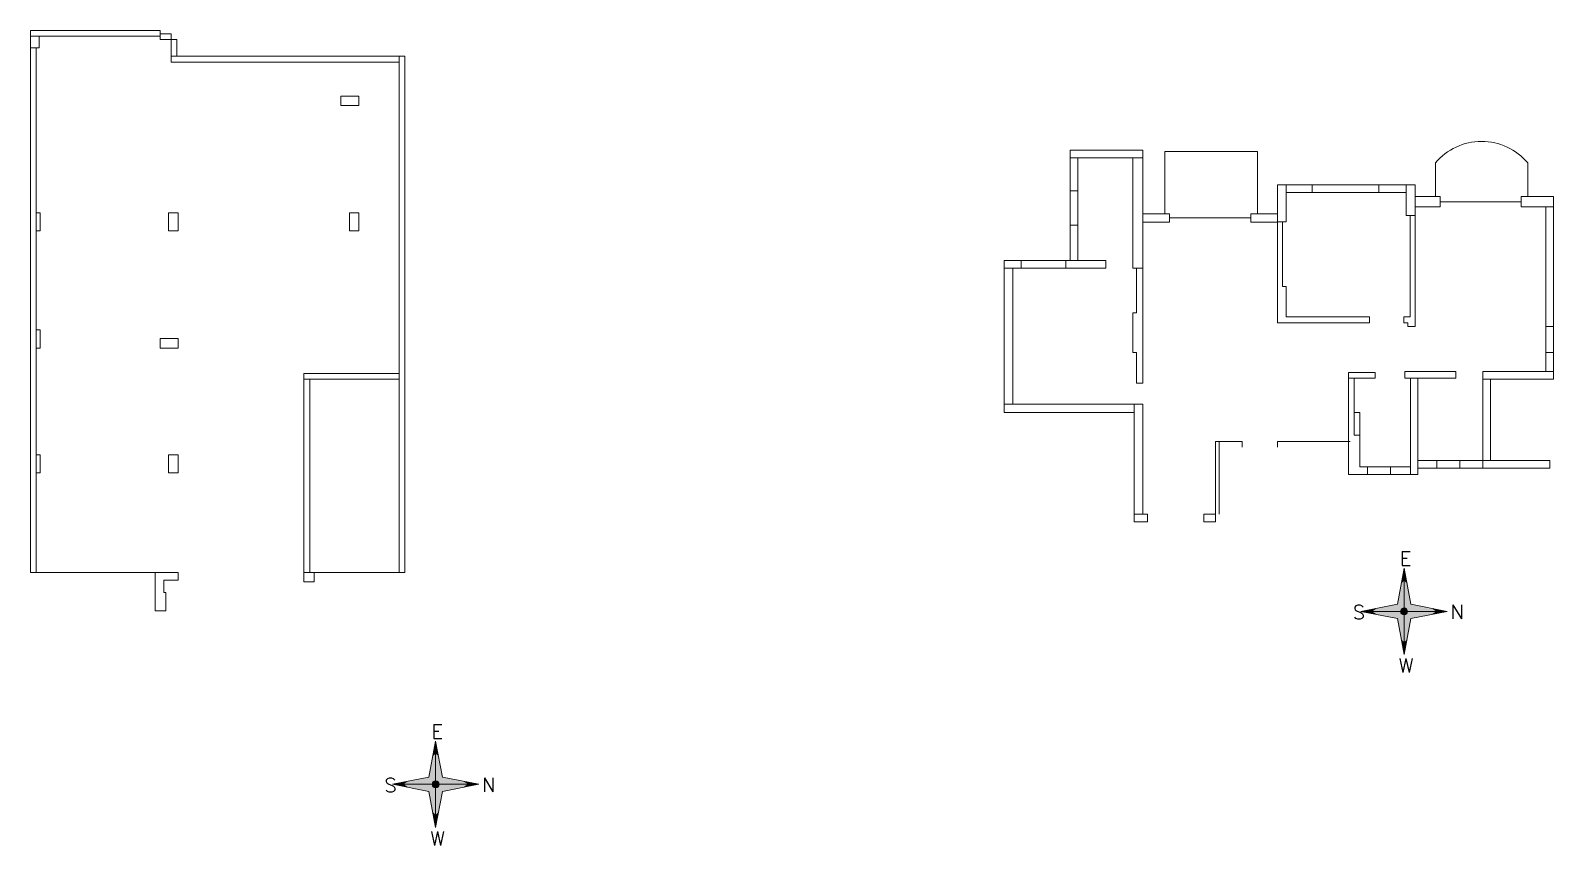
# Model space of a CAD drawing. Header units: inches. Extents: x 111501 to 134888, y 46021 to 52102.
# Drawn here: x 125949 to 127541, y 46088 to 46940 of the extents above; entities that cross this region are included whole.
import ezdxf

# ---------------------------------------------------------------- set-up
doc = ezdxf.new("R2010")
doc.units = ezdxf.units.IN
doc.header["$MEASUREMENT"] = 0
for name, color, linetype, lineweight in [('col', 6, 'Continuous', 30), ('SHEET', 7, 'Continuous', 30), ('wall', 7, 'Continuous', 9)]:
    doc.layers.add(name, color=color, linetype=linetype, lineweight=lineweight)
doc.styles.get("Standard").update_dxf_attribs({"font": 'txt.shx', "height": 6})

msp = doc.modelspace()

# ---------------------------------------------------------------- hatches: boundary and pattern name
at = {"layer": 'SHEET', "lineweight": 5}
h = msp.add_hatch(color=0, dxfattribs=at)
h.set_gradient(color1=(0, 0, 41), one_color=1, tint=1, name='CYLINDER')
h.paths.add_polyline_path([(127384.75, 46377.43), (127382, 46362.6), (127384.75, 46365.36)])
h.paths.add_polyline_path([(127384.75, 46377.43), (127384.75, 46365.36), (127387.5, 46362.6)])
h = msp.add_hatch(color=0, dxfattribs=at)
h.set_gradient(color1=(186, 79, 131), one_color=1, tint=1, name='INVHEMISPHERICAL')
h.paths.add_polyline_path([(127350.22, 46332.3), (127354.86, 46329.31), (127377.78, 46324.8), (127382, 46302), (127384.75, 46299.24), (127384.75, 46332.3)])
h.paths.add_polyline_path([(127419.28, 46332.3), (127414.65, 46335.3), (127391.72, 46339.81), (127387.5, 46362.6), (127384.75, 46365.36), (127384.75, 46332.3)])
h = msp.add_hatch(color=0, dxfattribs=at)
h.set_gradient(color1=(186, 79, 131), one_color=1, tint=1, name='CURVED')
h.paths.add_polyline_path([(127384.75, 46365.36), (127382, 46362.6), (127377.78, 46339.81), (127354.86, 46335.3), (127350.22, 46332.3), (127384.75, 46332.3)])
h.paths.add_polyline_path([(127384.75, 46299.24), (127387.5, 46302), (127391.72, 46324.8), (127414.65, 46329.31), (127419.28, 46332.3), (127384.75, 46332.3)])
h = msp.add_hatch(color=0, dxfattribs=at)
h.set_gradient(color1=(0, 0, 41), one_color=1, tint=1, name='CURVED')
h.paths.add_polyline_path([(127339.62, 46332.3), (127350.22, 46332.3), (127354.86, 46335.3)])
h.paths.add_polyline_path([(127339.62, 46332.3), (127354.86, 46329.31), (127350.22, 46332.3)])
h = msp.add_hatch(color=0, dxfattribs=at)
h.set_gradient(color1=(186, 79, 131), one_color=1, tint=1, name='SPHERICAL')
edge = h.paths.add_edge_path()
edge.add_arc((127384.75, 46332.3), 3.63, 0, 360)
h = msp.add_hatch(color=0, dxfattribs=at)
h.set_gradient(color1=(0, 0, 41), one_color=1, tint=1, name='INVCURVED')
h.paths.add_polyline_path([(127429.88, 46332.3), (127419.28, 46332.3), (127414.65, 46329.31)])
h.paths.add_polyline_path([(127429.88, 46332.3), (127414.65, 46335.3), (127419.28, 46332.3)])
h = msp.add_hatch(color=0, dxfattribs=at)
h.set_gradient(color1=(0, 0, 41), one_color=1, tint=1)
h.paths.add_polyline_path([(127384.75, 46299.24), (127382, 46302), (127384.75, 46287.17)])
h.paths.add_polyline_path([(127384.75, 46287.17), (127387.5, 46302), (127384.75, 46299.24)])
h = msp.add_hatch(color=0, dxfattribs=at)
h.set_gradient(color1=(186, 79, 131), one_color=1, tint=1, name='INVHEMISPHERICAL')
h.paths.add_polyline_path([(126337.67, 46151.52), (126342.31, 46148.53), (126365.23, 46144.02), (126369.46, 46121.22), (126372.2, 46118.46), (126372.2, 46151.52)])
h.paths.add_polyline_path([(126406.73, 46151.52), (126402.1, 46154.52), (126379.18, 46159.03), (126374.95, 46181.82), (126372.2, 46184.58), (126372.2, 46151.52)])
h = msp.add_hatch(color=0, dxfattribs=at)
h.set_gradient(color1=(186, 79, 131), one_color=1, tint=1, name='CURVED')
h.paths.add_polyline_path([(126372.2, 46184.58), (126369.46, 46181.82), (126365.23, 46159.03), (126342.31, 46154.52), (126337.67, 46151.52), (126372.2, 46151.52)])
h.paths.add_polyline_path([(126372.2, 46118.46), (126374.95, 46121.22), (126379.18, 46144.02), (126402.1, 46148.53), (126406.73, 46151.52), (126372.2, 46151.52)])
h = msp.add_hatch(color=0, dxfattribs=at)
h.set_gradient(color1=(0, 0, 41), one_color=1, tint=1, name='CYLINDER')
h.paths.add_polyline_path([(126372.2, 46196.65), (126369.46, 46181.82), (126372.2, 46184.58)])
h.paths.add_polyline_path([(126372.2, 46196.65), (126372.2, 46184.58), (126374.95, 46181.82)])
h = msp.add_hatch(color=0, dxfattribs=at)
h.set_gradient(color1=(0, 0, 41), one_color=1, tint=1, name='CURVED')
h.paths.add_polyline_path([(126327.07, 46151.52), (126337.67, 46151.52), (126342.31, 46154.52)])
h.paths.add_polyline_path([(126327.07, 46151.52), (126342.31, 46148.53), (126337.67, 46151.52)])
h = msp.add_hatch(color=0, dxfattribs=at)
h.set_gradient(color1=(186, 79, 131), one_color=1, tint=1, name='SPHERICAL')
edge = h.paths.add_edge_path()
edge.add_arc((126372.2, 46151.52), 3.63, 0, 360)
h = msp.add_hatch(color=0, dxfattribs=at)
h.set_gradient(color1=(0, 0, 41), one_color=1, tint=1, name='INVCURVED')
h.paths.add_polyline_path([(126417.34, 46151.52), (126406.73, 46151.52), (126402.1, 46148.53)])
h.paths.add_polyline_path([(126417.34, 46151.52), (126402.1, 46154.52), (126406.73, 46151.52)])
h = msp.add_hatch(color=0, dxfattribs=at)
h.set_gradient(color1=(0, 0, 41), one_color=1, tint=1)
h.paths.add_polyline_path([(126372.2, 46118.46), (126369.46, 46121.22), (126372.2, 46106.39)])
h.paths.add_polyline_path([(126372.2, 46106.39), (126374.95, 46121.22), (126372.2, 46118.46)])

# ---------------------------------------------------------------- linework, layer by layer
at = {"layer": 'col', "lineweight": 5}
for points in [[(126273.04, 46871), (126292.04, 46871), (126292.04, 46861), (126273.04, 46861)], [(126093.04, 46730), (126093.04, 46749), (126103.04, 46749), (126103.04, 46730)], [(126282.04, 46730), (126282.04, 46749), (126292.04, 46749), (126292.04, 46730)], [(126084.04, 46617.5), (126103.04, 46617.5), (126103.04, 46607.5), (126084.04, 46607.5)], [(126093.04, 46477), (126093.04, 46496), (126103.04, 46496), (126103.04, 46477)]]:
    msp.add_lwpolyline(points, close=True, dxfattribs=at)
for points in [[(125954.54, 46749), (125958.54, 46749), (125958.54, 46730), (125954.54, 46730)], [(125958.54, 46730), (125958.54, 46749)], [(125954.54, 46626.5), (125958.54, 46626.5), (125958.54, 46607.5), (125954.54, 46607.5)], [(125954.54, 46496), (125958.54, 46496), (125958.54, 46477), (125954.54, 46477)]]:
    msp.add_lwpolyline(points, dxfattribs=at)
at = {"layer": 'SHEET', "color": 0, "lineweight": 5}
for p, q in [((127384.75, 46377.43), (127377.78, 46339.81)), ((127384.75, 46377.43), (127384.75, 46287.17)), ((127384.75, 46377.43), (127391.72, 46339.81)), ((127384.75, 46365.36), (127382, 46362.6)), ((127384.75, 46365.36), (127387.5, 46362.6)), ((127339.62, 46332.3), (127377.78, 46339.81)), ((127339.62, 46332.3), (127429.88, 46332.3)), ((127339.62, 46332.3), (127377.78, 46324.8)), ((127350.22, 46332.3), (127354.86, 46335.3)), ((127350.22, 46332.3), (127354.86, 46329.31)), ((127429.88, 46332.3), (127391.72, 46339.81)), ((127429.88, 46332.3), (127391.72, 46324.8)), ((127419.28, 46332.3), (127414.65, 46335.3)), ((127419.28, 46332.3), (127414.65, 46329.31)), ((127377.78, 46324.8), (127384.75, 46287.17)), ((127391.72, 46324.8), (127384.75, 46287.17)), ((127384.75, 46299.24), (127382, 46302)), ((127384.75, 46299.24), (127387.5, 46302)), ((126372.2, 46196.65), (126365.23, 46159.03)), ((126372.2, 46184.58), (126369.46, 46181.82)), ((126372.2, 46196.65), (126372.2, 46106.39)), ((126372.2, 46196.65), (126379.18, 46159.03)), ((126372.2, 46184.58), (126374.95, 46181.82)), ((126327.07, 46151.52), (126365.23, 46159.03)), ((126327.07, 46151.52), (126417.34, 46151.52)), ((126327.07, 46151.52), (126365.23, 46144.02)), ((126337.67, 46151.52), (126342.31, 46154.52)), ((126337.67, 46151.52), (126342.31, 46148.53)), ((126417.34, 46151.52), (126379.18, 46159.03)), ((126417.34, 46151.52), (126379.18, 46144.02)), ((126406.73, 46151.52), (126402.1, 46154.52)), ((126406.73, 46151.52), (126402.1, 46148.53)), ((126365.23, 46144.02), (126372.2, 46106.39)), ((126379.18, 46144.02), (126372.2, 46106.39)), ((126372.2, 46118.46), (126369.46, 46121.22)), ((126372.2, 46118.46), (126374.95, 46121.22))]:
    msp.add_line(p, q, dxfattribs=at)
for centre in [(127384.75, 46332.3), (126372.2, 46151.52)]:
    msp.add_circle(centre, 3.63, dxfattribs=at)
at = {"layer": 'wall', "lineweight": 5}
for p, q in [((125957.54, 46933.5), (125957.54, 46921.5)), ((125957.54, 46921.5), (125954.54, 46921.5)), ((127134.52, 46748.01), (127134.52, 46813.01)), ((127134.52, 46813.01), (127231.52, 46813.01)), ((127231.52, 46813.01), (127231.52, 46748.01)), ((127417.52, 46801.01), (127417.52, 46766.01)), ((127514.02, 46766.01), (127514.02, 46801.01)), ((127043.52, 46772.01), (127035.52, 46772.01)), ((127261.52, 46778.01), (127288.52, 46778.01)), ((127358.52, 46778.01), (127387.02, 46778.01)), ((127261.52, 46739.51), (127261.52, 46770.01)), ((127261.52, 46770.01), (127288.52, 46770.01)), ((127358.52, 46770.01), (127387.02, 46770.01)), ((127387.02, 46746.01), (127387.02, 46770.01)), ((127422.52, 46760.51), (127507.02, 46760.51)), ((127111.52, 46748.01), (127139.52, 46748.01)), ((127139.52, 46748.01), (127134.52, 46748.01)), ((127139.52, 46739.01), (127139.52, 46748.01)), ((127139.52, 46743.51), (127224.52, 46743.51)), ((127224.52, 46739.01), (127224.52, 46748.01)), ((127231.52, 46748.01), (127224.52, 46748.01)), ((127391.02, 46746.01), (127387.02, 46746.01)), ((127391.02, 46640.01), (127391.02, 46746.01)), ((127396.52, 46630.01), (127396.52, 46755.01)), ((127533.02, 46755.01), (127533.02, 46630.01)), ((127043.52, 46736.01), (127035.52, 46736.01)), ((127043.52, 46699.01), (127043.52, 46736.01)), ((127111.52, 46571.01), (127111.52, 46739.01)), ((127111.52, 46739.01), (127139.52, 46739.01)), ((127224.52, 46739.01), (127252.52, 46739.01)), ((127252.52, 46739.01), (127252.52, 46634.01)), ((127257.52, 46672.01), (127257.52, 46739.51)), ((127257.52, 46739.51), (127261.52, 46739.51)), ((127101.02, 46691.01), (127105.02, 46691.01)), ((127105.02, 46691.01), (127105.02, 46644.51)), ((127261.52, 46672.01), (127257.52, 46672.01)), ((127261.52, 46640.01), (127261.52, 46672.01)), ((127105.02, 46644.51), (127101.02, 46644.51)), ((127101.02, 46644.51), (127101.02, 46603.01)), ((127252.52, 46634.01), (127348.52, 46634.01)), ((127348.52, 46640.01), (127261.52, 46640.01)), ((127348.52, 46634.01), (127348.52, 46640.01)), ((127384.52, 46634.01), (127384.52, 46640.01)), ((127384.52, 46640.01), (127391.02, 46640.01)), ((127384.52, 46634.01), (127388.52, 46634.01)), ((127388.52, 46634.01), (127388.52, 46630.01)), ((127388.52, 46630.01), (127396.52, 46630.01)), ((127101.02, 46603.01), (127105.02, 46603.01)), ((127105.02, 46603.01), (127105.02, 46571.01)), ((127533.02, 46603.01), (127541.02, 46603.01)), ((127385.52, 46583.01), (127385.52, 46576.01)), ((127105.02, 46571.01), (127111.52, 46571.01)), ((127326.52, 46475.51), (127326.52, 46576.01)), ((127332.52, 46540.01), (127332.52, 46576.01)), ((127385.52, 46576.01), (127391.52, 46576.01)), ((127111.52, 46549.01), (127104.52, 46549.01)), ((127338.52, 46540.01), (127332.52, 46540.01)), ((127332.52, 46540.01), (127332.52, 46516.51)), ((127338.52, 46516.51), (127338.52, 46540.01)), ((127187.52, 46434.01), (127187.52, 46510.01)), ((127187.52, 46510.01), (127215.52, 46510.01)), ((127191.52, 46434.01), (127191.52, 46510.01)), ((127215.52, 46510.01), (127215.52, 46504.01)), ((127252.52, 46510.01), (127252.52, 46504.01)), ((127252.52, 46510.01), (127328.52, 46510.01)), ((127338.52, 46516.51), (127332.52, 46516.51)), ((127338.52, 46516.51), (127338.52, 46483.51)), ((127346.52, 46475.51), (127326.52, 46475.51)), ((127346.52, 46483.51), (127338.52, 46483.51)), ((127346.52, 46483.51), (127346.52, 46475.51)), ((127175.52, 46434.01), (127187.52, 46434.01)), ((127175.52, 46434.01), (127175.52, 46426.01)), ((126103.04, 46373), (125954.54, 46373)), ((126079.04, 46373), (126079.04, 46333)), ((126103.04, 46365), (126088.04, 46365)), ((126088.04, 46352), (126088.04, 46365)), ((126103.04, 46365), (126103.04, 46373)), ((126234.54, 46373), (126334.04, 46373)), ((126234.54, 46373), (126334.04, 46373)), ((126234.54, 46373), (126234.54, 46363)), ((126234.54, 46363), (126245.04, 46363)), ((126245.04, 46363), (126245.04, 46373)), ((126090.04, 46352), (126088.04, 46352)), ((126090.04, 46352), (126090.04, 46333)), ((126090.04, 46333), (126079.04, 46333))]:
    msp.add_line(p, q, dxfattribs=at)
for points in [[(125948.54, 46933.5), (126084.04, 46933.5), (126084.04, 46939.5), (125948.54, 46939.5)], [(125948.54, 46921.5), (125957.54, 46921.5), (125957.54, 46933.5), (125948.54, 46933.5)], [(126084.04, 46936), (126095.54, 46936), (126095.54, 46930), (126084.04, 46930)], [(125948.54, 46373), (125954.54, 46373), (125954.54, 46921.5), (125948.54, 46921.5)], [(126095.54, 46912.5), (126101.54, 46912.5), (126101.54, 46930), (126095.54, 46930)], [(126095.54, 46906.5), (126334.04, 46906.5), (126334.04, 46912.5), (126095.54, 46912.5)], [(126334.04, 46912.5), (126340.04, 46912.5), (126340.04, 46373), (126334.04, 46373)], [(127035.52, 46806.51), (127111.52, 46806.51), (127111.52, 46814.51), (127035.52, 46814.51)], [(127035.52, 46772.01), (127043.52, 46772.01), (127043.52, 46806.51), (127035.52, 46806.51)], [(127101.02, 46806.51), (127111.52, 46806.51), (127111.52, 46691.01), (127101.02, 46691.01)], [(127035.52, 46736.01), (127043.52, 46736.01), (127043.52, 46772.01), (127035.52, 46772.01)], [(127261.52, 46778.01), (127252.52, 46778.01), (127252.52, 46739.51), (127261.52, 46739.51)], [(127288.52, 46778.01), (127261.52, 46778.01), (127261.52, 46770.01), (127288.52, 46770.01)], [(127288.52, 46778.01), (127358.52, 46778.01), (127358.52, 46770.01), (127288.52, 46770.01)], [(127358.52, 46778.01), (127387.02, 46778.01), (127387.02, 46770.01), (127358.52, 46770.01)], [(127387.02, 46778.01), (127396.52, 46778.01), (127396.52, 46746.01), (127387.02, 46746.01)], [(127396.52, 46755.01), (127422.52, 46755.01), (127422.52, 46766.01), (127396.52, 46766.01)], [(127507.02, 46766.01), (127541.02, 46766.01), (127541.02, 46755.01), (127507.02, 46755.01)], [(127224.52, 46748.01), (127252.52, 46748.01), (127252.52, 46739.01), (127224.52, 46739.01)], [(127541.02, 46630.01), (127533.02, 46630.01), (127533.02, 46755.01), (127541.02, 46755.01)], [(127035.52, 46736.01), (127043.52, 46736.01), (127043.52, 46699.01), (127035.52, 46699.01)], [(126966.52, 46691.01), (127073.02, 46691.01), (127073.02, 46699.01), (126966.52, 46699.01)], [(126984.52, 46691.01), (127031.02, 46691.01), (127031.02, 46699.01), (126984.52, 46699.01)], [(126966.52, 46549.01), (126975.52, 46549.01), (126975.52, 46691.01), (126966.52, 46691.01)], [(127533.02, 46603.01), (127541.02, 46603.01), (127541.02, 46630.01), (127533.02, 46630.01)], [(127533.02, 46603.01), (127541.02, 46603.01), (127541.02, 46583.01), (127533.02, 46583.01)], [(126234.54, 46575), (126334.04, 46575), (126334.04, 46581), (126234.54, 46581)], [(127326.52, 46582.01), (127354.52, 46582.01), (127354.52, 46576.01), (127326.52, 46576.01)], [(127385.52, 46576.01), (127439.02, 46576.01), (127439.02, 46583.01), (127385.52, 46583.01)], [(127467.02, 46575.01), (127541.02, 46575.01), (127541.02, 46583.01), (127467.02, 46583.01)], [(126234.54, 46575), (126240.54, 46575), (126240.54, 46373), (126234.54, 46373)], [(127391.52, 46576.01), (127399.02, 46576.01), (127399.02, 46475.51), (127391.52, 46475.51)], [(127467.02, 46490.01), (127475.02, 46490.01), (127475.02, 46575.01), (127467.02, 46575.01)], [(127102.52, 46540.01), (126966.52, 46540.01), (126966.52, 46549.01), (127102.52, 46549.01)], [(127102.52, 46434.01), (127111.52, 46434.01), (127111.52, 46549.01), (127102.52, 46549.01)], [(127419.02, 46490.01), (127399.02, 46490.01), (127399.02, 46482.01), (127419.02, 46482.01)], [(127443.02, 46490.01), (127419.02, 46490.01), (127419.02, 46482.01), (127443.02, 46482.01)], [(127467.02, 46482.01), (127443.02, 46482.01), (127443.02, 46490.01), (127467.02, 46490.01)], [(127467.02, 46490.01), (127537.02, 46490.01), (127537.02, 46482.01), (127467.02, 46482.01)], [(127346.52, 46483.51), (127370.52, 46483.51), (127370.52, 46475.51), (127346.52, 46475.51)], [(127370.52, 46475.51), (127391.52, 46475.51), (127391.52, 46483.51), (127370.52, 46483.51)], [(127102.52, 46426.01), (127116.52, 46426.01), (127116.52, 46434.01), (127102.52, 46434.01)], [(127187.52, 46434.01), (127175.52, 46434.01), (127175.52, 46426.01), (127187.52, 46426.01)]]:
    msp.add_lwpolyline(points, close=True, dxfattribs=at)
for points in [[(126334.04, 46581), (126234.54, 46581)], [(126334.04, 46575), (126234.54, 46575)], [(126334.04, 46373), (126234.54, 46373)]]:
    msp.add_lwpolyline(points, dxfattribs=at)
msp.add_arc((127465.77, 46760.74), 62.85, 39.84821, 140.15179, dxfattribs=at)

# ---------------------------------------------------------------- texts
at = {"layer": 'SHEET', "color": 0, "lineweight": 5, "char_height": 14.68, "width": 9.6984, "attachment_point": 1}
for s, insert in [('E', (127380.38, 46394.99)), ('S', (127331.24, 46338.85)), ('N', (127433.31, 46339.04)), ('W', (127379.21, 46282.99)), ('E', (126367.83, 46214.21)), ('S', (126318.69, 46158.06)), ('N', (126420.76, 46158.26)), ('W', (126366.66, 46102.21))]:
    msp.add_mtext(s, dxfattribs=dict(at, insert=insert))

doc.saveas('drawing.dxf')
